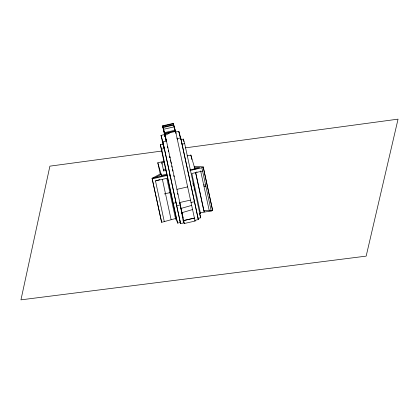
<?xml version="1.0" encoding="UTF-8"?>
<svg xmlns="http://www.w3.org/2000/svg" width="419" height="419" viewBox="0 0 419 419"><rect width="100%" height="100%" fill="white"/><g stroke="black" fill="none" stroke-linecap="round" stroke-linejoin="round"><path stroke-width="0.63" d="M165.285 135.374L170.318 132.608M160.964 173.628L152.076 178.3L161.634 222.316L175.472 218.545L175.634 219.106L176.373 218.933L177.588 223.102L180.275 222.489L162.619 140.815M154.742 177.693L161.221 174.503L161.629 176.389M164.3 221.703L155.486 180.924L159.801 179.552M181.998 212.669L192.583 209.547M181.081 208.421L191.682 205.394M164.761 135.746L162.614 125.82L173.34 123.359L173.607 124.459M162.881 126.92L162.724 126.198L173.45 123.736L175.079 130.44M162.724 126.198L162.991 127.104L173.717 124.642M165.542 137.924L163.08 127.528L173.806 125.066M162.614 125.82L165.405 136.835L164.599 132.608L175.325 130.152L195.065 221.049L184.339 223.505L184.135 222.803L180.605 223.615L180.165 222.112M164.599 132.608L164.803 133.326L175.53 130.864M163.808 147.897L161.027 135.363L164.557 134.557M175.283 132.095L178.803 131.294L180.72 137.867L198.381 219.54L194.861 220.347L195.065 221.049M161.027 135.363L162.949 141.941L166.479 141.135L164.348 133.834M177.206 138.673L180.72 137.867M180.694 139.7L183.354 139.087L184.664 143.576L200.711 217.801L198.051 218.414L180.395 136.746M160.299 144.707L162.986 144.089L164.295 148.577L161.608 149.195L160.299 144.707L176.373 218.933M184.664 143.576L182.003 144.188L181.893 143.811M187.104 155.931L190.875 155.072L194.877 168.784M160.247 174.089L157.801 162.771L163.808 161.388M166.83 174.152L161.477 175.378L157.801 162.771M167.04 174.87L152.076 178.3L161.634 222.316M189.849 169.936L199.931 167.626L194.411 167.191L194.762 168.805L195.987 168.904M199.496 213.632L200.481 213.407L200.313 212.847L212.69 210.61L203.189 166.877L194.154 166.312M152.238 178.866L166.982 175.488L166.888 175.163M203.356 167.438L190.163 170.465L190.069 170.14M155.486 180.924L166.82 178.326L175.634 219.106M202.581 171.031L191.85 173.492L200.481 213.407M176.959 189.351L187.686 186.89M164.217 193.934L169.878 192.672M173.309 203.304L175.996 202.691M176.745 205.766L180.275 204.954L183.538 222.939M191.001 202.497L194.521 201.691M211.941 210.181L212.527 210.05L212.69 210.61M179.803 202.508L190.535 200.088M162.116 164.059L161.807 162.624L164.169 162.111M165.636 169.014L163.352 169.512L163.661 170.947L165.945 170.449M162.064 151.008L49.903 166.149L20.95 299.852L366.164 256.124L398.05 119.148L185.402 147.855M203.671 184.926L205.614 185.078M200.633 170.879L204.032 186.602L205.98 186.759M201.874 167.778L211.213 210.951L203.744 210.364L195.589 172.644M211.045 210.39L211.213 210.951M196.81 171.759L196.972 172.319M203.901 210.893L204.21 211.956L195.715 172.67M175.577 131.466L174.231 126.847L163.504 129.303L164.85 133.928M199.669 214.229L200.711 217.801M177.001 137.971L177.415 139.396M197.941 218.037L198.381 219.54M169.501 174.309L169.978 176.43M179.845 220.63L179.955 221.002M170.685 192.74L170.779 193.065M161.807 162.624L163.661 170.947M204.032 186.602L209.28 210.799M203.189 166.877L212.527 210.05M194.641 167.988L194.877 169.061M190.875 155.072L191.839 159.539M183.354 139.087L183.904 141.622M192.908 183.161L193.458 185.701M194.144 188.875L194.416 190.142M179.086 132.252L179.756 135.358M178.803 131.294L180.029 136.971M175.325 130.152L175.959 133.567M173.34 123.359L174.676 129.523M164.803 133.326L184.339 223.505M169.716 156.35L169.988 157.628M170.952 162.085L171.23 163.358M171.78 165.903L172.057 167.181M172.607 169.726L172.885 170.999M173.848 175.456L174.121 176.734M179.767 202.843L180.044 204.116M181.008 208.573L181.28 209.851M181.83 212.396L182.108 213.669M182.658 216.22L182.935 217.492M166.039 139.632L166.453 141.549M167.558 146.65L167.836 147.928M168.386 150.479L168.663 151.757M169.627 156.224L169.905 157.497M170.454 160.053L170.732 161.325M172.523 169.622L172.801 170.9M177.63 193.227L177.902 194.505M179.699 202.801L179.971 204.074M180.526 206.63L180.799 207.903M181.767 212.37L182.04 213.648M182.595 216.199L182.873 217.477M162.991 127.104L163.08 127.528M164.772 135.279L165.044 136.547M165.316 137.814L165.866 140.349M164.698 135.196L164.971 136.468M165.248 137.741L165.798 140.292M162.949 141.941L180.605 223.615M161.608 149.195L177.588 223.102M162.399 179.39L171.083 219.551M165.4 136.793L165.641 138.254M175.771 131.975L175.681 131.383L164.955 133.839L165.405 136.835M194.426 218.079L183.7 220.541L194.432 218.1"/></g></svg>
